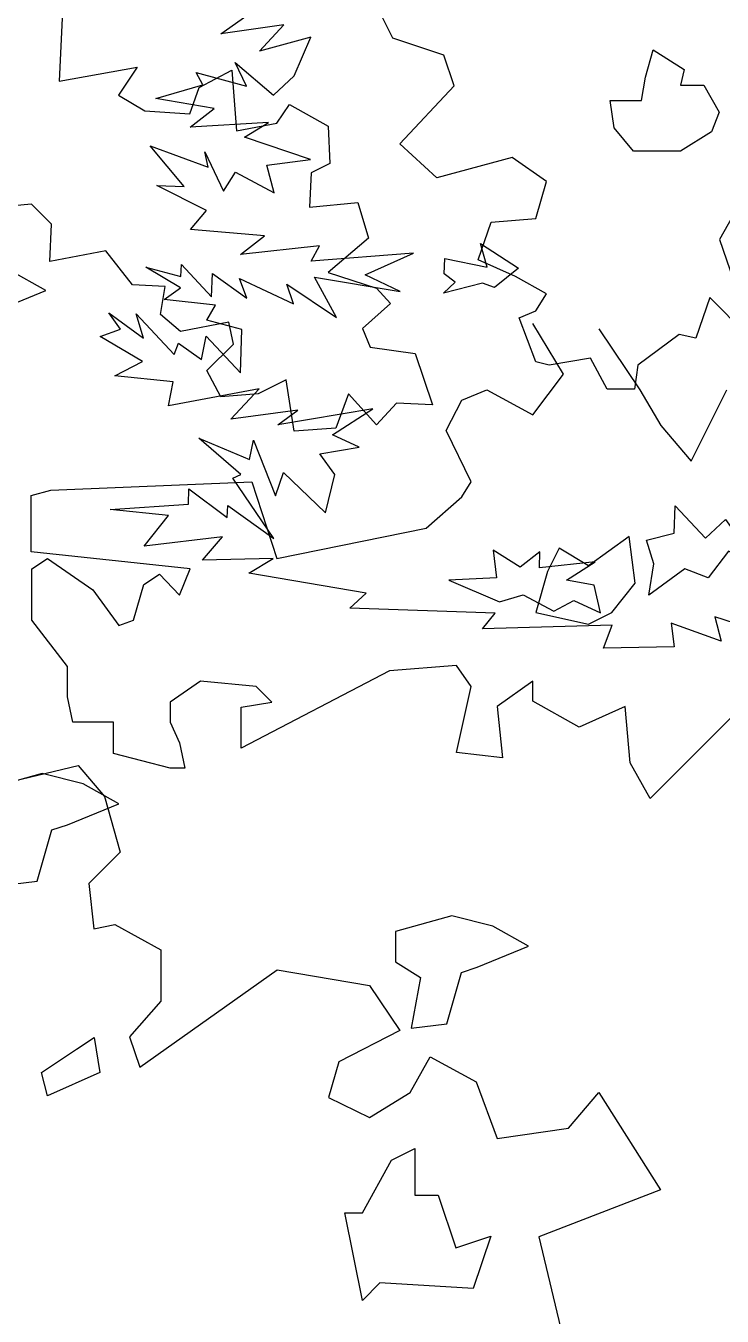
# Model space of a CAD drawing. Header units: inches. Extents: x 11.9 to 85.3, y 21.1 to 37.4.
# Drawn here: x 50.142 to 50.3541, y 23.2038 to 23.5966 of the extents above; entities that cross this region are included whole.
import ezdxf

# ---------------------------------------------------------------- set-up
doc = ezdxf.new("R2010")
doc.units = ezdxf.units.IN
doc.header["$MEASUREMENT"] = 0
doc.layers.add('CAY', color=94, linetype='Continuous')
doc.layers.add('CAY-3', color=61, linetype='Continuous')

# ---------------------------------------------------------------- blocks, each defined once
blk = doc.blocks.new('A$C76451831')
at = {"layer": 'CAY'}
for p, q in [((2664.25, 1664.12), (2722.62, 1678.28)), ((2722.62, 1678.28), (2740.31, 1657.04)), ((2740.31, 1657.04), (2750.93, 1619.29)), ((2750.93, 1619.29), (2729.7, 1598.05)), ((2729.7, 1598.05), (2733.24, 1567.38)), ((2733.24, 1567.38), (2747.39, 1570.33)), ((2747.39, 1570.33), (2778.64, 1553.22)), ((2778.64, 1553.22), (2778.64, 1518.42)), ((2764.49, 1473.59), (2857.65, 1539.66)), ((2857.65, 1539.66), (2920.15, 1529.04)), ((2920.15, 1529.04), (2940.78, 1498.37)), ((2778.64, 1518.42), (2757.41, 1494.24)), ((2940.78, 1498.37), (2899.51, 1477.13)), ((2757.41, 1494.24), (2764.49, 1473.59)), ((2947.86, 1456.49), (2961.42, 1480.67)), ((2961.42, 1480.67), (2992.67, 1463.57)), ((2899.51, 1477.13), (2892.43, 1452.95)), ((2992.67, 1463.57), (3006.82, 1425.22)), ((2892.43, 1452.95), (2920.15, 1439.38)), ((2920.15, 1439.38), (2947.86, 1456.49)), ((3055.17, 1432.3), (3075.81, 1456.49)), ((3075.81, 1456.49), (3117.67, 1390.42)), ((3006.82, 1425.22), (3055.17, 1432.3)), ((3117.67, 1390.42), (3035.12, 1358.57)), ((3035.12, 1358.57), (3052.22, 1286.61))]:
    blk.add_line(p, q, dxfattribs=at)
for points in [[(2721.43, 1485.79), (2733.31, 1493.71), (2737.27, 1469.95), (2701.64, 1454.11), (2697.68, 1469.95)], [(2935.21, 1410.54), (2951.05, 1418.46), (2951.05, 1386.78), (2966.88, 1386.78), (2978.76, 1351.13), (3002.51, 1359.06), (2990.64, 1323.41), (2927.29, 1327.37), (2915.42, 1315.49), (2903.54, 1374.9), (2915.42, 1374.9)], [(1332.03, 374.79), (1332.39, 385.2), (1361.19, 379.21), (1356.76, 395.23), (1382.46, 378.47), (1366.14, 365.44), (1358.09, 368.44), (1331.57, 361.66), (1339.53, 369.08)], [(1037.58, 376.89), (1009.87, 383.97), (971.54, 373.35), (971.54, 352.71), (988.64, 342.09), (982.16, 307.88), (1006.33, 310.83), (1016.36, 345.63), (1026.97, 349.17), (1061.76, 363.33)], [(1474.25, 178.06), (1469.37, 194.1), (1488.11, 198.88), (1488.76, 217.45), (1509.29, 195.42), (1522.88, 208.09), (1538.43, 186.24), (1564.77, 188.04), (1578.08, 179.87), (1545.76, 175.56), (1524.85, 186.72), (1511.07, 168.61), (1495.42, 174.6), (1470.79, 156.87)], [(1438.19, 144.86), (1433.86, 163.6), (1414.95, 166.98), (1434.42, 179.45), (1396.66, 175.33), (1397.04, 186.2), (1383.54, 175.79), (1365.36, 187.3), (1367.43, 168.64), (1335.2, 167.05), (1369.57, 152.25), (1385.6, 157.13), (1406.51, 145.97), (1419.91, 153.21)]]:
    blk.add_lwpolyline(points, close=True, dxfattribs=at)
blk.add_lwpolyline([(1562.64, 126.92), (1515.59, 142.16), (1520, 125.69), (1485.98, 137.76), (1488.14, 121.81), (1440.07, 120.77), (1446.06, 136.43), (1358.06, 134.06), (1366.59, 144.65), (1267.92, 148.09), (1279.15, 158.13), (1199.42, 171.79), (1216.08, 181.63), (1168, 180.59), (1181.7, 196.44), (1128.46, 190.13), (1145.04, 210.86), (1105.31, 214.97), (1158.45, 218.55), (1158.82, 228.97), (1184.87, 209.47), (1185.16, 217.62), (1216.55, 195.22), (1188.52, 236.09), (1194.05, 238.62), (1165.45, 263.19), (1199.84, 248.84), (1202.56, 261.89), (1217.56, 224.2), (1223.09, 239.87), (1251.6, 212.58), (1257.94, 238.65), (1247.56, 252.62), (1274.45, 257.12), (1256.16, 265.46), (1283.51, 283.09), (1219.24, 272.19), (1232.73, 282.15), (1187.2, 276.03), (1206.5, 296.66), (1144.92, 285.21), (1148.21, 301.42), (1108.47, 305.53), (1127.39, 315.29), (1098.53, 332.17), (1112.3, 337.13), (1104.53, 348.28), (1127.95, 331.14), (1123.09, 347.63), (1148.86, 319.98), (1151.84, 327.59), (1167.32, 316.62), (1170.59, 332.37), (1193.74, 307.54), (1194.76, 336.97), (1170.97, 343.24), (1176.76, 353.46), (1142.01, 357.4), (1153.15, 365.17), (1129.62, 379.13), (1153.42, 372.86), (1153.71, 381.01), (1174.23, 358.99), (1174.79, 374.84), (1198.22, 358.15), (1193.25, 371.47), (1229.81, 354.33), (1225.29, 367.63), (1258.94, 345.15), (1244.04, 372.42), (1302.15, 362.68), (1278.53, 373.93), (1311.22, 388.66), (1241.7, 383.38), (1247.49, 393.61), (1193.82, 387.77), (1210.12, 400.35), (1159.97, 404.82), (1170.84, 417.59), (1137, 434.64), (1155.56, 433.99), (1132.5, 461.54), (1171.87, 447.02), (1169.52, 457.53), (1182.18, 430.79), (1190.33, 443.66), (1216.58, 429.59), (1211.79, 448.35), (1241.39, 452.3), (1196.6, 467.46), (1212.81, 477.32), (1159.68, 474.19), (1175.98, 486.77), (1136.34, 493.59), (1168.38, 502.9), (1163.69, 511.23), (1197.8, 501.87), (1190.21, 518.01), (1216.17, 495.79), (1230.22, 508.9), (1241.57, 535.25), (1206.79, 525.59), (1223.28, 543.6), (1180.46, 537.39), (1215.78, 562.45)], dxfattribs=at)
at = {"layer": 'CAY-3'}
for p, q in [((6173.4, 618.5), (6152.76, 652.71)), ((6197.57, 649.17), (6225.29, 607.88)), ((6152.76, 590.78), (6173.4, 618.5)), ((6104.41, 600.8), (6121.51, 607.88)), ((6121.51, 607.88), (6152.76, 590.78)), ((6225.29, 607.88), (6239.44, 583.7)), ((6260.07, 559.51), (6284.25, 607.88)), ((6093.8, 580.16), (6104.41, 600.8)), ((6110.9, 545.36), (6093.8, 580.16)), ((6239.44, 583.7), (6260.07, 559.51)), ((5825.74, 539.8), (5961.93, 545.34)), ((5961.93, 545.34), (5979.03, 493.44)), ((6104.41, 535.33), (6110.9, 545.36)), ((5812.18, 536.27), (5825.74, 539.8)), ((5812.18, 497.92), (5812.18, 536.27)), ((6080.24, 514.09), (6104.41, 535.33)), ((5979.03, 493.44), (6080.24, 514.09)), ((5920.07, 486.36), (5812.18, 497.92)), ((5812.76, 486.36), (5823.37, 493.44)), ((5823.37, 493.44), (5854.03, 472.2)), ((5812.76, 451.56), (5812.76, 486.36)), ((5888.82, 475.74), (5899.43, 482.82)), ((5899.43, 482.82), (5912.99, 468.66)), ((5912.99, 468.66), (5920.07, 486.36)), ((5881.74, 451.56), (5888.82, 475.74)), ((5854.03, 472.2), (5871.72, 448.02)), ((5836.93, 420.29), (5812.76, 451.56)), ((5871.72, 448.02), (5881.74, 451.56)), ((5836.93, 399.65), (5836.93, 420.29)), ((6100.88, 420.9), (6055.48, 417.36)), ((6110.9, 406.74), (6100.88, 420.9)), ((6055.48, 417.36), (5954.86, 364.85)), ((5927.14, 410.26), (5906.51, 396.11)), ((5964.88, 406.73), (5927.14, 410.26)), ((5975.49, 396.11), (5964.88, 406.73)), ((6100.88, 361.91), (6110.9, 406.74)), ((6152.76, 410.28), (6128.59, 393.17)), ((6152.76, 396.71), (6152.76, 410.28)), ((5840.47, 382.54), (5836.93, 399.65)), ((5906.51, 396.11), (5906.51, 382.54)), ((5954.86, 392.57), (5975.49, 396.11)), ((6184.01, 379.02), (6152.76, 396.71)), ((5954.86, 364.85), (5954.86, 392.57)), ((6128.59, 393.17), (6132.13, 358.37)), ((6215.26, 393.17), (6184.01, 379.02)), ((6218.8, 354.83), (6215.26, 393.17)), ((6287.79, 386.09), (6263.61, 361.91)), ((5868.18, 382.54), (5840.47, 382.54)), ((5868.18, 361.31), (5868.18, 382.54)), ((5906.51, 382.54), (5912.99, 368.38)), ((5912.99, 368.38), (5916.53, 351.28)), ((5906.51, 351.28), (5868.18, 361.31)), ((6132.13, 358.37), (6100.88, 361.91)), ((6263.61, 361.91), (6232.36, 330.65)), ((5916.53, 351.28), (5906.51, 351.28)), ((6232.36, 330.65), (6218.8, 354.83))]:
    blk.add_line(p, q, dxfattribs=at)
for points in [[(6291.19, 730.65), (6279.39, 709.8), (6288.83, 682.28)], [(6291.19, 652), (6279.39, 663.79), (6272.79, 670.4), (6263.28, 642.95), (6251.88, 645.31), (6223.97, 624.47), (6221.61, 608.35), (6203.14, 608.35), (6191.74, 629.19), (6163.83, 624.47), (6154.79, 626.83), (6143.39, 656.72), (6154.79, 661.43), (6161.86, 672.84), (6141.03, 684.64), (6115.48, 696.04), (6124.52, 721.6), (6154.79, 723.96), (6161.86, 749.13), (6138.67, 765.25), (6087.57, 751.49), (6062.41, 774.69), (6099.36, 814.01), (6092.29, 834.85), (6057.7, 846.26), (6043.94, 874.18)], [(5833.49, 864.59), (5831.38, 817.13), (5884.12, 826.62), (5871.46, 807.64), (5889.39, 797.09), (5919.98, 794.98), (5926.3, 812.91), (5948.45, 824.51), (5951.62, 783.38), (5979.04, 788.65), (5987.48, 801.31), (6013.84, 786.54), (6014.9, 761.23), (6002.24, 754.9), (6001.19, 731.7), (6033.88, 734.86), (6041.27, 710.61), (6013.84, 687.4), (6046.54, 676.86), (6056.03, 666.31), (6037.05, 649.43), (6042.32, 636.78), (6072.91, 632.56), (6084.51, 597.75), (6060.25, 598.81), (6046.54, 584.04), (6027.55, 605.14), (6019.12, 581.93), (5990.64, 579.82), (5985.37, 614.63), (5966.38, 605.14), (5941.07, 603.03), (5931.58, 620.96), (5949.51, 638.89), (5946.34, 653.65), (5913.65, 647.32), (5899.94, 658.93), (5903.1, 677.91), (5880.95, 678.97), (5863.02, 702.17), (5825.05, 694.79), (5826.11, 720.1), (5812.4, 733.81), (5790.25, 731.7)]]:
    blk.add_lwpolyline(points, dxfattribs=at)
for points in [[(6252.77, 814.5), (6268.6, 814.5), (6279.16, 796.02), (6273.88, 782.82), (6252.77, 769.62), (6221.1, 769.62), (6207.9, 785.46), (6205.26, 803.94), (6226.38, 803.94), (6229.02, 819.79), (6234.29, 838.27), (6255.41, 825.07)], [(6222.02, 476.63), (6218.06, 508.31), (6190.35, 488.51), (6170.56, 500.39), (6162.64, 484.55), (6154.72, 456.83), (6190.35, 448.91), (6206.19, 456.83)], [(5847.55, 340.66), (5819.83, 347.74), (5781.51, 337.12), (5781.51, 316.48), (5798.61, 305.86), (5792.12, 271.65), (5816.3, 274.6), (5826.32, 309.4), (5836.93, 312.94), (5871.72, 327.09)], [(6125.51, 244.04), (6097.8, 251.12), (6059.47, 240.5), (6059.47, 219.86), (6076.57, 209.24), (6070.08, 175.03), (6094.26, 177.98), (6104.28, 212.78), (6114.89, 216.32), (6149.68, 230.48)]]:
    blk.add_lwpolyline(points, close=True, dxfattribs=at)

msp = doc.modelspace()

# ---------------------------------------------------------------- block references
at = {"layer": 'CAY', "xscale": 0.0004489089019145984, "yscale": 0.0004489089019145984, "zscale": 0.0004489089019145984}
for p in [(49.67146, 23.35291), (47.53443, 23.21295), (48.93576, 22.6181)]:
    msp.add_blockref('A$C76451831', p, dxfattribs=at)

doc.saveas('drawing.dxf')
